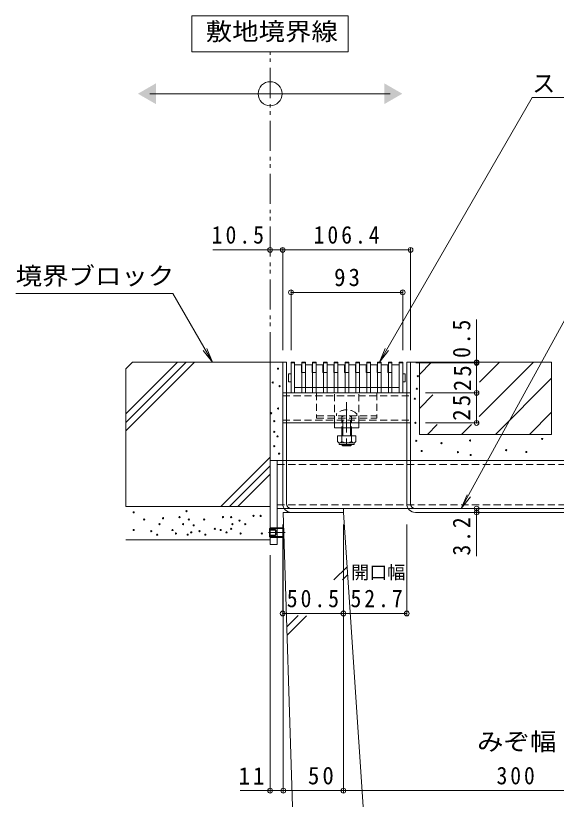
# Model space of a CAD drawing. Units: millimetres at full size, sheet at 1:5. Extents: x -1763 to 1942, y -1329 to 1372.
# Drawn here: x 527 to 977, y -849 to -196 of the extents above; entities that cross this region are included whole.
import ezdxf
from ezdxf.enums import TextEntityAlignment as Align

# ---------------------------------------------------------------- set-up
doc = ezdxf.new("R2010")
doc.units = ezdxf.units.MM
doc.header["$LTSCALE"] = 5
doc.header["$PDMODE"] = 32
doc.header["$PDSIZE"] = 4
for name, pattern in [('CHAIN1', [8, 5, -1, 1, -1]), ('DASHED1', [1.8, 1.2, -0.6]), ('DOUBLE_CHAIN1', [8.8, 5, -1, 0.6, -0.6, 0.6, -1])]:
    doc.linetypes.add(name, pattern=pattern)
for name, color, linetype, lineweight in [('4-0_OUTLINE-0', 7, 'Continuous', 9), ('4-2_A_避難通路', 3, 'Continuous', 9), ('4-4_0108_天井情報・�', 7, 'Continuous', 9), ('4-5_0055_アルミ建具_', 7, 'Continuous', 9), ('4-E_10ﾎﾞﾙﾄ__2', 7, 'Continuous', 9), ('4-F_10ﾎﾞﾙﾄ__1', 6, 'Continuous', 9)]:
    doc.layers.add(name, color=color, linetype=linetype, lineweight=lineweight)
doc.styles.add('ＭＳ ゴシック', font='')
doc.styles.get('ＭＳ ゴシック').set_extended_font_data('MS Gothic')

msp = doc.modelspace()

# ---------------------------------------------------------------- linework, layer by layer
at = {"layer": '4-0_OUTLINE-0'}
for p, q in [((748.917, -484.969), (752.117, -484.969)), ((748.917, -602.769), (748.917, -484.969)), ((752.117, -602.769), (752.117, -484.969)), ((855.317, -484.969), (852.117, -484.969)), ((852.117, -602.769), (852.117, -484.969)), ((855.317, -602.769), (855.317, -484.969)), ((752.117, -510.469), (852.117, -510.469)), ((752.117, -535.469), (852.117, -535.469)), ((798.117, -539.469), (798.117, -546.238)), ((798.867, -539.469), (798.867, -546.238)), ((805.367, -546.238), (805.367, -539.469)), ((806.117, -546.238), (806.117, -539.469)), ((812.117, -539.469), (812.117, -535.469)), ((798.117, -553.538), (798.117, -553.769)), ((798.867, -554.469), (798.117, -553.769)), ((798.867, -553.538), (798.867, -554.469)), ((798.867, -554.469), (805.367, -554.469)), ((805.367, -554.469), (805.367, -553.538)), ((805.367, -554.469), (806.117, -553.769)), ((738.417, -566.769), (738.417, -636.769)), ((744.417, -566.769), (738.417, -566.769)), ((744.417, -566.769), (748.917, -566.769)), ((744.417, -636.769), (744.417, -566.769)), ((752.117, -566.769), (852.117, -566.769)), ((855.317, -566.769), (1154.417, -566.769)), ((744.417, -606.769), (750.13, -606.769)), ((756.117, -606.769), (853.33, -606.769)), ((756.117, -609.969), (799.417, -609.969)), ((799.417, -606.769), (799.417, -609.969)), ((859.317, -606.769), (1154.417, -606.769)), ((859.317, -609.969), (1149.417, -609.969)), ((738.417, -636.769), (744.417, -636.769))]:
    msp.add_line(p, q, dxfattribs=at)
at = {"layer": '4-0_OUTLINE-0', "linetype": 'DASHED1'}
for p, q in [((752.117, -510.469), (748.917, -510.469)), ((748.917, -512.769), (855.317, -512.769)), ((792.117, -535.469), (792.117, -510.469)), ((827.117, -510.469), (827.117, -531.469)), ((852.117, -510.469), (855.317, -510.469)), ((793.617, -527.999), (793.617, -529.469)), ((810.617, -527.999), (810.617, -529.469)), ((748.917, -533.169), (855.317, -533.169)), ((777.117, -529.469), (827.117, -529.469)), ((798.117, -529.469), (798.117, -539.469)), ((798.867, -539.469), (798.867, -529.469)), ((805.367, -539.469), (805.367, -529.469)), ((806.117, -529.469), (806.117, -539.469)), ((752.117, -535.469), (748.917, -535.469)), ((852.117, -535.469), (855.317, -535.469)), ((748.917, -566.769), (752.117, -566.769)), ((852.117, -566.769), (855.317, -566.769)), ((744.417, -569.969), (1154.417, -569.969)), ((744.417, -603.569), (1154.417, -603.569)), ((750.13, -606.769), (756.117, -606.769)), ((853.33, -606.769), (859.317, -606.769))]:
    msp.add_line(p, q, dxfattribs=at)
at = {"layer": '4-0_OUTLINE-0', "linetype": 'CHAIN1'}
msp.add_line((802.117, -518.293), (802.117, -557.591), dxfattribs=at)
at = {"layer": '4-0_OUTLINE-0', "color": 2}
for p, q in [((794.617, -546.238), (794.617, -551.038)), ((794.617, -546.238), (809.617, -546.238)), ((798.117, -546.238), (798.117, -551.038)), ((806.117, -546.238), (806.117, -551.039)), ((809.617, -546.238), (809.617, -551.039)), ((795.767, -552.788), (795.767, -551.948)), ((796.367, -552.038), (807.867, -552.038)), ((807.717, -553.538), (796.517, -553.538)), ((808.467, -552.788), (808.467, -551.948)), ((737.901, -623.469), (738.417, -622.954)), ((737.901, -623.469), (737.901, -630.069)), ((738.417, -623.469), (737.901, -623.469)), ((744.417, -622.769), (749.201, -622.769)), ((749.901, -623.469), (744.417, -623.469)), ((749.901, -623.469), (749.201, -622.769)), ((749.201, -622.769), (749.201, -630.769)), ((749.901, -623.469), (749.901, -630.069)), ((738.417, -630.069), (737.901, -630.069)), ((738.417, -630.585), (737.901, -630.069)), ((749.901, -630.069), (744.417, -630.069)), ((744.417, -630.769), (749.201, -630.769)), ((749.201, -630.769), (749.901, -630.069))]:
    msp.add_line(p, q, dxfattribs=at)
at = {"layer": '4-0_OUTLINE-0', "color": 2, "linetype": 'DASHED1'}
for p, q in [((742.901, -624.269), (737.901, -624.269)), ((742.901, -624.769), (737.901, -624.769)), ((738.601, -622.769), (738.417, -622.954)), ((738.417, -623.469), (744.417, -623.469)), ((738.601, -622.769), (738.601, -630.769)), ((744.417, -622.769), (738.601, -622.769)), ((742.901, -624.269), (744.345, -626.769)), ((742.901, -624.269), (742.901, -629.269)), ((742.901, -628.769), (737.901, -628.769)), ((742.901, -629.269), (737.901, -629.269)), ((744.417, -630.069), (738.417, -630.069)), ((738.601, -630.769), (738.417, -630.585)), ((738.601, -630.769), (744.417, -630.769)), ((742.901, -629.269), (744.345, -626.769))]:
    msp.add_line(p, q, dxfattribs=at)
at = {"layer": '4-0_OUTLINE-0', "color": 2, "linetype": 'CHAIN1'}
msp.add_line((737.196, -626.769), (750.876, -626.769), dxfattribs=at)
at = {"layer": '4-0_OUTLINE-0', "linetype": 'DASHED1'}
for points in [[(777.117, -510.469), (777.117, -531.469), (827.117, -531.469)], [(792.117, -535.469), (812.117, -535.469), (812.117, -510.469)]]:
    msp.add_lwpolyline(points, dxfattribs=at)
at = {"layer": '4-0_OUTLINE-0'}
for points in [[(812.117, -539.469), (792.117, -539.469), (792.117, -535.469)], [(798.117, -553.769), (806.117, -553.769), (806.117, -553.538)]]:
    msp.add_lwpolyline(points, dxfattribs=at)
at = {"layer": '4-0_OUTLINE-0', "linetype": 'DASHED1'}
for start, end in [(90, 135.09947), (44.90053, 90)]:
    msp.add_arc((802.117, -536.469), 12, start, end, dxfattribs=at)
at = {"layer": '4-0_OUTLINE-0', "color": 2}
for centre, radius, start, end in [((796.367, -550.007), 2.031, 210.51486, 329.48549), ((796.517, -552.788), 0.75, 180, 270), ((802.117, -543.538), 8.5, 241.92853, 298.07133), ((807.867, -550.007), 2.031, 210.51797, 329.48203), ((807.717, -552.788), 0.75, 270, 0)]:
    msp.add_arc(centre, radius, start, end, dxfattribs=at)
at = {"layer": '4-0_OUTLINE-0'}
for centre, radius in [((756.117, -602.769), 7.2), ((756.117, -602.769), 4), ((859.317, -602.769), 7.2), ((859.317, -602.769), 4)]:
    msp.add_arc(centre, radius, 180, 270, dxfattribs=at)
at = {"layer": '4-2_A_避難通路'}
for p, q in [((755.817, -510.469), (755.817, -484.969)), ((758.817, -484.969), (755.817, -484.969)), ((758.817, -485.469), (755.817, -485.469)), ((758.817, -510.469), (758.817, -484.969)), ((764.417, -486.969), (758.817, -486.969)), ((764.417, -486.969), (764.417, -493.469)), ((764.817, -510.469), (764.817, -484.969)), ((767.817, -484.969), (764.817, -484.969)), ((767.817, -485.469), (764.817, -485.469)), ((767.817, -510.469), (767.817, -484.969)), ((773.417, -486.969), (767.817, -486.969)), ((773.417, -486.969), (773.417, -493.469)), ((773.817, -510.469), (773.817, -484.969)), ((776.817, -484.969), (773.817, -484.969)), ((776.817, -485.469), (773.817, -485.469)), ((776.817, -510.469), (776.817, -484.969)), ((782.417, -486.969), (776.817, -486.969)), ((782.417, -486.969), (782.417, -493.469)), ((782.817, -510.469), (782.817, -484.969)), ((785.817, -484.969), (782.817, -484.969)), ((785.817, -485.469), (782.817, -485.469)), ((785.817, -510.469), (785.817, -484.969)), ((791.417, -486.969), (785.817, -486.969)), ((791.417, -486.969), (791.417, -493.469)), ((791.817, -510.469), (791.817, -484.969)), ((794.817, -484.969), (791.817, -484.969)), ((794.817, -485.469), (791.817, -485.469)), ((794.817, -510.469), (794.817, -484.969)), ((800.417, -486.969), (794.817, -486.969)), ((800.417, -486.969), (800.417, -493.469)), ((800.817, -510.469), (800.817, -484.969)), ((803.817, -484.969), (800.817, -484.969)), ((803.817, -485.469), (800.817, -485.469)), ((803.817, -510.469), (803.817, -484.969)), ((809.417, -486.969), (803.817, -486.969)), ((809.417, -486.969), (809.417, -493.469)), ((809.817, -510.469), (809.817, -484.969)), ((812.817, -484.969), (809.817, -484.969)), ((812.817, -485.469), (809.817, -485.469)), ((812.817, -510.469), (812.817, -484.969)), ((818.417, -486.969), (812.817, -486.969)), ((818.417, -486.969), (818.417, -493.469)), ((818.817, -510.469), (818.817, -484.969)), ((821.817, -484.969), (818.817, -484.969)), ((821.817, -485.469), (818.817, -485.469)), ((821.817, -510.469), (821.817, -484.969)), ((827.417, -486.969), (821.817, -486.969)), ((827.417, -486.969), (827.417, -493.469)), ((827.817, -510.469), (827.817, -484.969)), ((830.817, -484.969), (827.817, -484.969)), ((830.817, -485.469), (827.817, -485.469)), ((830.817, -510.469), (830.817, -484.969)), ((836.417, -486.969), (830.817, -486.969)), ((836.417, -486.969), (836.417, -493.469)), ((836.817, -510.469), (836.817, -484.969)), ((839.817, -484.969), (836.817, -484.969)), ((839.817, -485.469), (836.817, -485.469)), ((839.817, -510.469), (839.817, -484.969)), ((845.817, -486.969), (839.817, -486.969)), ((845.817, -510.469), (845.817, -484.969)), ((848.817, -485.469), (845.817, -485.469)), ((753.817, -501.119), (753.817, -494.819)), ((753.917, -494.719), (755.817, -494.719)), ((764.817, -493.469), (764.417, -493.469)), ((773.817, -493.469), (773.417, -493.469)), ((782.817, -493.469), (782.417, -493.469)), ((791.817, -493.469), (791.417, -493.469)), ((800.817, -493.469), (800.417, -493.469)), ((809.817, -493.469), (809.417, -493.469)), ((818.817, -493.469), (818.417, -493.469)), ((827.817, -493.469), (827.417, -493.469)), ((836.817, -493.469), (836.417, -493.469)), ((850.717, -494.719), (848.817, -494.719)), ((850.817, -501.119), (850.817, -494.819)), ((753.917, -501.219), (755.817, -501.219)), ((850.717, -501.219), (848.817, -501.219)), ((764.817, -505.969), (758.817, -505.969)), ((773.817, -505.969), (767.817, -505.969)), ((782.817, -505.969), (776.817, -505.969)), ((791.817, -505.969), (785.817, -505.969)), ((800.817, -505.969), (794.817, -505.969)), ((809.817, -505.969), (803.817, -505.969)), ((818.817, -505.969), (812.817, -505.969)), ((827.817, -505.969), (821.817, -505.969)), ((836.817, -505.969), (830.817, -505.969)), ((845.817, -505.969), (839.817, -505.969)), ((758.817, -510.469), (755.817, -510.469)), ((767.817, -510.469), (764.817, -510.469)), ((776.817, -510.469), (773.817, -510.469)), ((785.817, -510.469), (782.817, -510.469)), ((794.817, -510.469), (791.817, -510.469)), ((803.817, -510.469), (800.817, -510.469)), ((812.817, -510.469), (809.817, -510.469)), ((821.817, -510.469), (818.817, -510.469)), ((830.817, -510.469), (827.817, -510.469)), ((839.817, -510.469), (836.817, -510.469)), ((848.817, -510.469), (845.817, -510.469))]:
    msp.add_line(p, q, dxfattribs=at)
at = {"layer": '4-2_A_避難通路', "linetype": 'DASHED1'}
for p, q in [((767.817, -493.469), (764.817, -493.469)), ((776.817, -493.469), (773.817, -493.469)), ((785.817, -493.469), (782.817, -493.469)), ((794.817, -493.469), (791.817, -493.469)), ((803.817, -493.469), (800.817, -493.469)), ((812.817, -493.469), (809.817, -493.469)), ((821.817, -493.469), (818.817, -493.469)), ((830.817, -493.469), (827.817, -493.469)), ((839.817, -493.469), (836.817, -493.469)), ((767.817, -505.969), (764.817, -505.969)), ((776.817, -505.969), (773.817, -505.969)), ((785.817, -505.969), (782.817, -505.969)), ((794.817, -505.969), (791.817, -505.969)), ((803.817, -505.969), (800.817, -505.969)), ((812.817, -505.969), (809.817, -505.969)), ((821.817, -505.969), (818.817, -505.969)), ((830.817, -505.969), (827.817, -505.969)), ((839.817, -505.969), (836.817, -505.969))]:
    msp.add_line(p, q, dxfattribs=at)
at = {"layer": '4-2_A_避難通路'}
msp.add_lwpolyline([(848.817, -510.469), (848.817, -484.969), (845.817, -484.969)], dxfattribs=at)
for centre, start, end in [((753.917, -494.819), 90, 180), ((850.717, -494.819), 0, 90), ((753.917, -501.119), 180, 270), ((850.717, -501.119), 270, 0)]:
    msp.add_arc(centre, 0.1, start, end, dxfattribs=at)
at = {"layer": '4-4_0108_天井情報・�'}
for p, q in [((690.834, -391.399), (855.317, -391.399)), ((748.917, -389.899), (748.917, -474.969)), ((855.317, -389.899), (855.317, -474.969)), ((755.817, -425.254), (755.817, -474.969)), ((755.817, -426.754), (848.817, -426.754)), ((848.817, -425.254), (848.817, -474.969)), ((910.217, -449.32), (910.217, -485.469)), ((911.717, -485.469), (859.617, -485.469)), ((910.217, -485.469), (910.217, -510.469)), ((911.717, -510.469), (867.617, -510.469)), ((910.217, -510.469), (910.217, -535.469)), ((911.717, -535.469), (867.617, -535.469)), ((910.217, -606.769), (910.217, -646.476)), ((748.917, -695.596), (748.917, -619.969)), ((749.417, -843.067), (749.417, -619.969)), ((799.417, -843.067), (799.417, -619.969)), ((852.117, -695.596), (852.117, -619.969)), ((738.417, -843.067), (738.417, -645.469)), ((748.917, -694.096), (799.417, -694.096)), ((799.417, -694.096), (852.117, -694.096)), ((713.509, -841.567), (799.417, -841.567)), ((799.417, -841.567), (1099.417, -841.567))]:
    msp.add_line(p, q, dxfattribs=at)
for p in [(738.417, -391.399), (748.917, -391.399), (855.317, -391.399), (755.817, -426.754), (848.817, -426.754), (910.217, -484.969), (910.217, -485.469), (910.217, -510.469), (910.217, -535.469), (910.217, -606.769), (910.217, -609.969), (748.917, -694.096), (799.417, -694.096), (852.117, -694.096), (738.417, -841.567), (749.417, -841.567), (799.417, -841.567)]:
    msp.add_point(p, dxfattribs=at)
at = {"layer": '4-5_0055_アルミ建具_', "color": 2, "linetype": 'DOUBLE_CHAIN1'}
msp.add_line((738.417, -484.969), (738.417, -226.427), dxfattribs=at)
at = {"layer": '4-5_0055_アルミ建具_'}
for p, q in [((638.417, -261.405), (838.417, -261.405)), ((897.496, -606.769), (1057.432, -314.685)), ((526.698, -427.801), (657.435, -427.801)), ((690.441, -484.969), (657.435, -427.801)), ((690.441, -484.969), (682.831, -475.052)), ((690.441, -484.969), (685.657, -473.421)), ((829.317, -484.969), (834.101, -473.421)), ((829.317, -484.969), (836.927, -475.052)), ((897.496, -606.769), (902.279, -595.221)), ((897.496, -606.769), (905.105, -596.852))]:
    msp.add_line(p, q, dxfattribs=at)
msp.add_lwpolyline([(673.417, -226.427), (803.417, -226.427), (803.417, -196.427), (673.417, -196.427)], close=True, dxfattribs=at)
msp.add_lwpolyline([(829.317, -484.969), (956.595, -264.517), (1260.032, -264.517)], dxfattribs=at)
msp.add_circle((738.417, -261.405), 10, dxfattribs=at)
for points in [[(643.417, -252.744), (643.417, -270.065), (628.417, -261.405)], [(833.417, -252.744), (833.417, -270.065), (848.417, -261.405)]]:
    msp.add_solid(points, dxfattribs=at)
at = {"layer": '4-E_10ﾎﾞﾙﾄ__2', "color": 2}
for p, q in [((618.417, -490.432), (623.88, -484.969)), ((618.417, -527.948), (661.395, -484.969)), ((618.417, -535.019), (668.466, -484.969)), ((618.417, -542.09), (675.537, -484.969)), ((748.917, -484.969), (623.88, -484.969)), ((862.617, -484.969), (855.317, -484.969)), ((972.617, -484.969), (862.617, -484.969)), ((862.617, -495.116), (872.764, -484.969)), ((862.617, -484.969), (862.617, -544.969)), ((912.404, -530.183), (957.617, -484.969)), ((929.333, -484.969), (912.668, -501.634)), ((972.617, -484.969), (972.617, -544.969)), ((618.417, -490.432), (618.417, -604.969)), ((925.901, -544.969), (972.617, -498.253)), ((862.617, -523.401), (873.862, -512.156)), ((954.186, -544.969), (972.617, -526.538)), ((869.333, -544.969), (877.453, -536.849)), ((897.617, -544.969), (905.923, -536.664)), ((972.617, -544.969), (862.617, -544.969)), ((697.545, -604.969), (738.417, -564.097)), ((704.616, -604.969), (738.417, -571.168)), ((711.687, -604.969), (738.417, -578.239)), ((618.417, -632.747), (738.417, -632.747))]:
    msp.add_line(p, q, dxfattribs=at)
msp.add_lwpolyline([(618.417, -604.969), (738.417, -604.969), (738.417, -484.969)], dxfattribs=at)
at = {"layer": '4-E_10ﾎﾞﾙﾄ__2'}
for centre in [(744.998, -490.275), (740.578, -501.769), (861.348, -496.588), (746.324, -504.863), (860.451, -506.974), (858.903, -515.298), (739.251, -527.408), (744.998, -523.429), (741.904, -534.038), (859.29, -535.43), (741.904, -542.88), (744.596, -546.671), (741.904, -554.815), (860.064, -550.335), (880.97, -552.27), (904.779, -550.141), (964.787, -548.786), (745.882, -561.004), (864.516, -558.852), (894.714, -559.82), (934.783, -558.078), (951.624, -559.626), (905.36, -562.143), (624.862, -609.932), (668.884, -608.954), (724.646, -612.867), (730.515, -612.867), (633.666, -615.802), (646.384, -619.715), (649.319, -614.824), (663.015, -613.845), (665.949, -619.715), (670.841, -615.802), (683.558, -615.802), (699.211, -613.845), (706.059, -613.845), (707.037, -619.715), (712.906, -616.78), (717.798, -619.715), (624.862, -624.606), (639.536, -625.585), (657.145, -624.606), (672.797, -626.563), (674.754, -620.693), (679.645, -625.585), (692.363, -623.628), (697.254, -624.606), (702.145, -626.563), (706.059, -623.628), (644.427, -628.519), (660.08, -627.541), (669.862, -628.519), (684.537, -628.519), (713.885, -627.541), (731.494, -627.541)]:
    msp.add_circle(centre, 0.5, dxfattribs=at)
at = {"layer": '4-F_10ﾎﾞﾙﾄ__1'}
for p, q in [((759.417, -929.969), (749.417, -609.969)), ((799.417, -609.969), (749.417, -609.969)), ((816.305, -863.295), (799.417, -609.969)), ((791.461, -666.126), (802.43, -655.158)), ((798.625, -666.033), (802.872, -661.787)), ((752.393, -705.195), (761.708, -695.88)), ((752.607, -712.051), (768.631, -696.028))]:
    msp.add_line(p, q, dxfattribs=at)

# ---------------------------------------------------------------- texts
at = {"layer": '4-4_0108_天井情報・�', "color": 2, "style": 'ＭＳ ゴシック'}
msp.add_text('開口幅', height=11, dxfattribs=at).set_placement((805.895, -668.668), align=Align.BOTTOM_LEFT)
at = {"layer": '4-4_0108_天井情報・�', "color": 2, "style": 'ＭＳ ゴシック', "width": 1.1}
msp.add_text('みぞ幅', height=14.66, dxfattribs=at).set_placement((910.617, -812.428), align=Align.BOTTOM_LEFT)
at = {"layer": '4-4_0108_天井情報・�', "color": 2, "char_height": 14.66, "attachment_point": 7, "style": 'ＭＳ ゴシック'}
for s, insert in [('\\T1.28;\\W0.9;10.5', (689.847, -386.399)), ('\\T1.28;\\W0.9;106.4', (774.617, -386.399)), ('\\T1.27;\\W0.95;93', (791.692, -421.754)), ('\\T1.28;\\W0.9;50.5', (752.292, -689.096)), ('\\T1.28;\\W0.9;52.7', (805.302, -689.096)), ('\\T1.27;\\W0.95;50', (769.903, -836.567)), ('\\T1.27;\\W0.9;300', (926.867, -836.567)), ('\\T1.27;\\W0.95;11', (712.159, -836.567))]:
    msp.add_mtext(s, dxfattribs=dict(at, insert=insert))
at = {"layer": '4-4_0108_天井情報・�', "color": 2, "char_height": 14.66, "attachment_point": 7, "rotation": 90, "style": 'ＭＳ ゴシック'}
for s, insert in [('\\T1.27;\\W0.9;0.5', (905.217, -481.324)), ('\\T1.27;\\W0.95;25', (905.923, -508.959)), ('\\T1.27;\\W0.95;25', (905.217, -533.594)), ('\\T1.27;\\W0.9;3.2', (905.217, -645.859))]:
    msp.add_mtext(s, dxfattribs=dict(at, insert=insert))
at = {"layer": '4-5_0055_アルミ建具_', "color": 2, "style": 'ＭＳ ゴシック', "width": 1.1}
for s, p in [('敷地境界線', (684.839, -221.327)), ('境界ブロック', (526.698, -424.801))]:
    msp.add_text(s, height=14.66, dxfattribs=at).set_placement(p, align=Align.BOTTOM_LEFT)
at = {"layer": '4-5_0055_アルミ建具_', "color": 2, "insert": (956.595, -261.517), "char_height": 14.66, "attachment_point": 7, "style": 'ＭＳ ゴシック'}
msp.add_mtext('\\T1.19;\\W0.95;スリット蓋：VSXS-1025\u3000P=9', dxfattribs=at)

doc.saveas('drawing.dxf')
